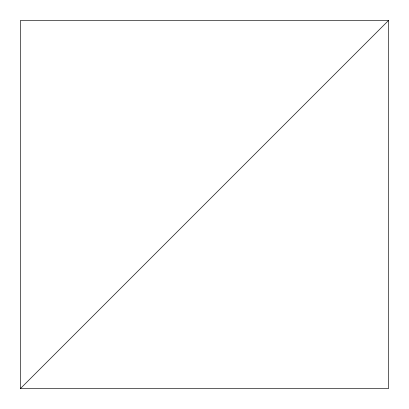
<?xml version="1.0" encoding="UTF-8"?>
<svg xmlns="http://www.w3.org/2000/svg" width="409" height="409" viewBox="0 0 409 409"><rect width="100%" height="100%" fill="white"/><g stroke="black" fill="none" stroke-linecap="round" stroke-linejoin="round"><path stroke-width="0.61" d="M20.45 388.55L388.55 20.45L20.45 20.45L20.45 388.55L388.55 388.55L388.55 20.45"/></g></svg>
